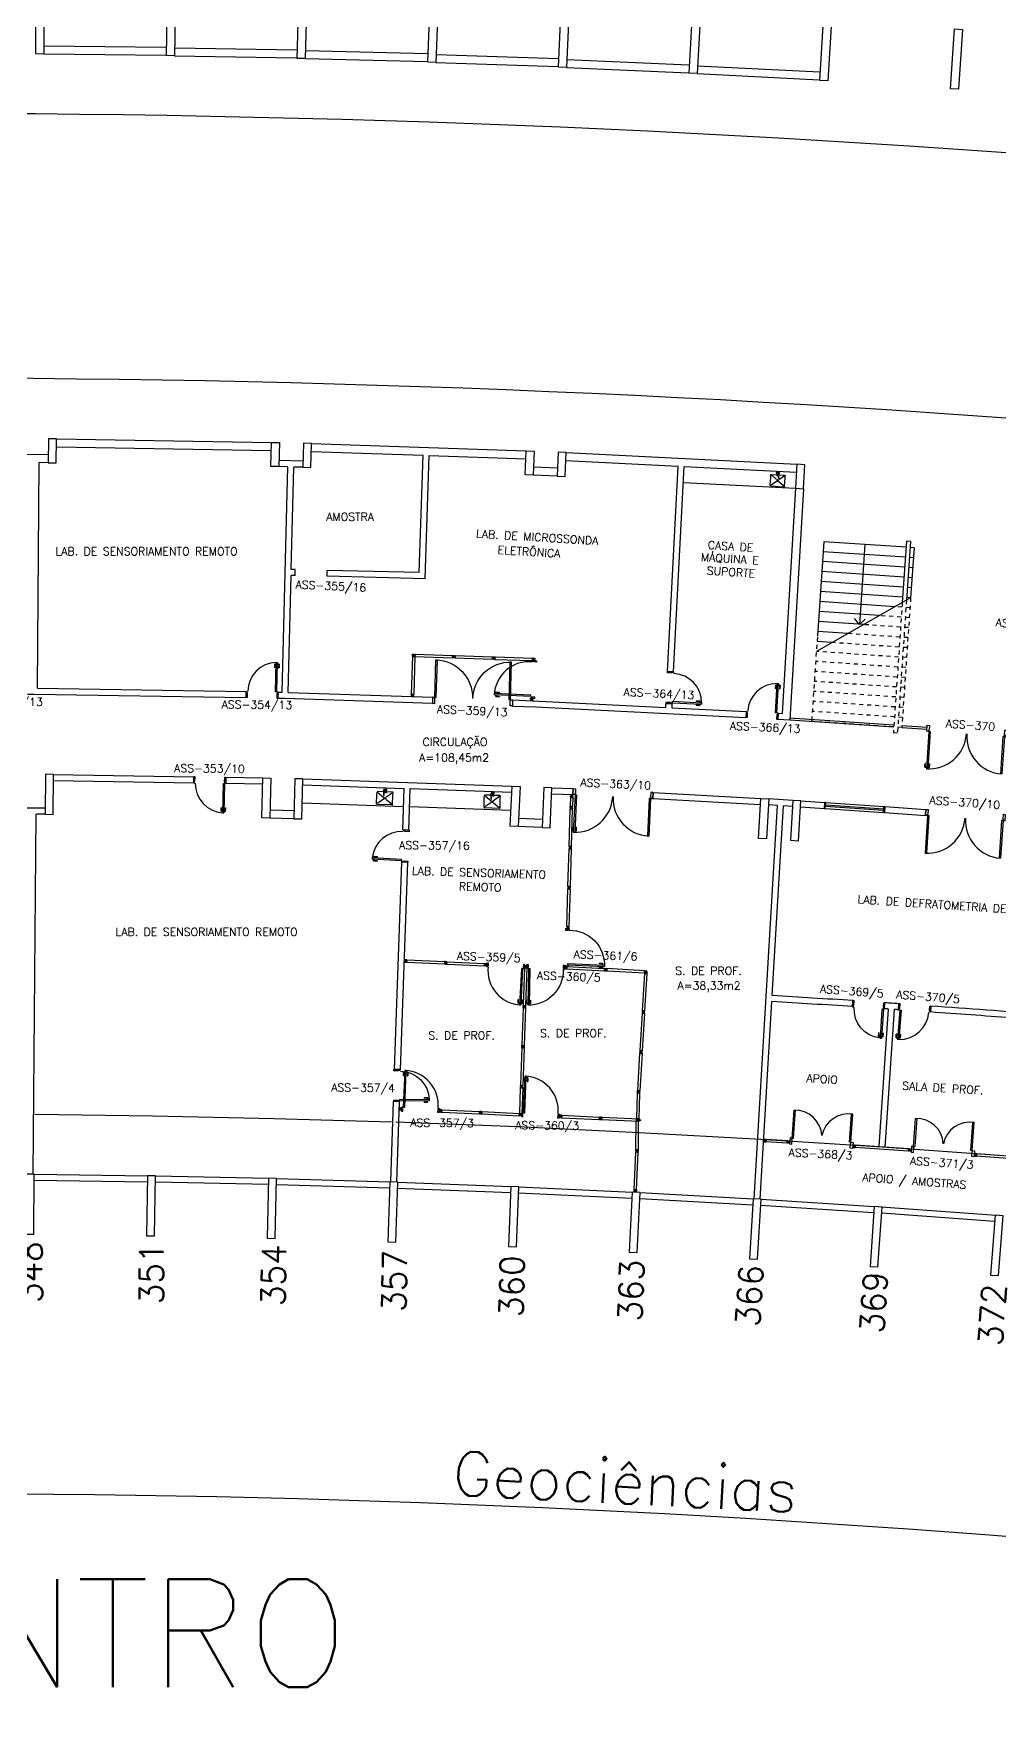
# Model space of a CAD drawing. Extents: x -152 to 150, y 325 to 437.
# Drawn here: x 3.58 to 27.71, y 342.75 to 384.86 of the extents above; entities that cross this region are included whole.
import ezdxf
from ezdxf.enums import TextEntityAlignment as Align

# ---------------------------------------------------------------- set-up
doc = ezdxf.new("R2010")
doc.units = 0
doc.header["$LTSCALE"] = 0.01
doc.header["$MEASUREMENT"] = 0
doc.header["$PDMODE"] = 98
doc.linetypes.add('HIDDEN2', pattern=[0.1875, 0.125, -0.0625])
doc.layers.get('0').update_dxf_attribs({"linetype": 'CONTINUOUS'})
doc.layers.get('DEFPOINTS').update_dxf_attribs({"linetype": 'CONTINUOUS'})
for name, color, linetype in [('ALV', 2, 'CONTINUOUS'), ('AREA', 2, 'CONTINUOUS'), ('BANC', 2, 'CONTINUOUS'), ('CARIMBO', 7, 'CONTINUOUS'), ('DIV', 2, 'CONTINUOUS'), ('ESC', 1, 'CONTINUOUS'), ('ESQ', 1, 'CONTINUOUS'), ('ESTR', 3, 'CONTINUOUS'), ('JANELA', 1, 'CONTINUOUS'), ('LEGENDA', 2, 'CONTINUOUS'), ('NOPILAR1', 2, 'CONTINUOUS'), ('PEÇAS', 1, 'CONTINUOUS'), ('PISO', 1, 'CONTINUOUS'), ('TEXTO', 2, 'CONTINUOUS'), ('TEXTO-CENTRO-CUSTO', 2, 'CONTINUOUS'), ('TEXTO-ENDEREÇO', 2, 'CONTINUOUS')]:
    doc.layers.add(name, color=color, linetype=linetype)
doc.styles.add('1', font='romans.shx')
doc.styles.add('LEGENDA', font='romans.shx', dxfattribs={"height": 0.2})
doc.styles.add('NOPILAR', font='simplex.shx', dxfattribs={"height": 0.6})
doc.styles.add('UNB-100', font='simplex.shx', dxfattribs={"height": 3})
doc.styles.add('UNB-100-1', font='simplex.shx', dxfattribs={"height": 0.2})
doc.dimstyles.new('1-600', dxfattribs={"dimtxt": 1.1, "dimasz": 2.5, "dimexe": 2, "dimexo": 4, "dimgap": 0.2, "dimtad": 1, "dimdec": 0, "dimzin": 4, "dimdsep": 46, "dimlunit": 6, "dimtxsty": '1', "dimblk1": 'NONE', "dimblk2": 'NONE', "dimsah": 1, "dimcen": 0, "dimclrd": 2, "dimclre": 2, "dimclrt": 2, "dimadec": 0, "dimazin": 0, "dimtfac": 1, "dimtdec": 0, "dimtmove": 2, "dimatfit": 3, "dimldrblk": 'NONE', "dimfxl": 1, "dimtolj": 1, "dimtzin": 0, "dimarcsym": 0})

# ---------------------------------------------------------------- blocks, each defined once
blk = doc.blocks.new('PILAR-SSC')
for points in [[(0.203, -42.962), (0.203, -44.462), (0.003, -44.462), (0.003, -42.962)], [(0.003, -72.467), (0.003, -73.967), (0.203, -73.967), (0.203, -72.467)]]:
    blk.add_lwpolyline(points, close=True)
blk = doc.blocks.new('A$C2F81776B')
at = {"layer": 'ESQ'}
for p, q in [((0.25, 0.007), (0.1, 0.007)), ((0.1, 0.007), (0.1, -0.053)), ((0.25, -0.043), (0.25, 0.007)), ((0.1, -0.053), (0.215, -0.053)), ((0.215, -0.053), (0.215, -0.043)), ((0.215, -0.043), (0.25, -0.043)), ((0.25, -0.048), (0.952, -0.045)), ((0.25, -0.048), (0.251, -0.083)), ((0.251, -0.083), (0.952, -0.08)), ((0.952, -0.045), (0.952, -0.08)), ((0.107, -1.513), (0.222, -1.513)), ((0.107, -1.573), (0.107, -1.513)), ((0.257, -1.573), (0.107, -1.573)), ((0.222, -1.513), (0.222, -1.523)), ((0.222, -1.523), (0.257, -1.523)), ((0.257, -1.483), (0.958, -1.48)), ((0.257, -1.518), (0.257, -1.483)), ((0.257, -1.518), (0.958, -1.515)), ((0.257, -1.523), (0.257, -1.573)), ((0.958, -1.515), (0.958, -1.48))]:
    blk.add_line(p, q, dxfattribs=at)
for centre, radius, start, end in [((0.282, -0.115), 0.673, 277.4142, 5.9906), ((0.284, -1.455), 0.677, 354.8664, 82.8071)]:
    blk.add_arc(centre, radius, start, end, dxfattribs=at)
blk = doc.blocks.new('PD80-SSC')
at = {"color": 2}
for p, q in [((-0.777, 0.01), (-0.777, -0.03)), ((-0.777, 0.01), (-0.687, 0.01)), ((-0.687, 0), (-0.687, 0.01)), ((-0.075, 0), (0.075, 0)), ((-0.075, 0), (-0.075, -0.02)), ((0.075, -0.03), (0.075, 0)), ((-0.817, -0.065), (-0.817, -0.03)), ((-0.085, -0.03), (-0.817, -0.03)), ((-0.085, -0.065), (-0.817, -0.065)), ((-0.777, -0.105), (-0.777, -0.065)), ((-0.777, -0.105), (-0.687, -0.105)), ((-0.767, 0), (-0.767, -0.03)), ((-0.767, 0), (-0.687, 0)), ((-0.767, -0.095), (-0.767, -0.065)), ((-0.767, -0.095), (-0.687, -0.095)), ((-0.687, -0.095), (-0.687, -0.105)), ((-0.085, -0.03), (-0.085, -0.065)), ((-0.075, -0.02), (-0.04, -0.02)), ((-0.04, -0.03), (-0.04, -0.02)), ((-0.04, -0.03), (0.075, -0.03)), ((-0.075, -0.781), (-0.04, -0.781)), ((-0.075, -0.801), (-0.075, -0.781)), ((-0.075, -0.801), (0.075, -0.801)), ((-0.075, -0.802), (0.075, -0.802)), ((-0.04, -0.771), (0.075, -0.771)), ((-0.04, -0.771), (-0.04, -0.781)), ((0.075, -0.771), (0.075, -0.801))]:
    blk.add_line(p, q, dxfattribs=at)
at = {"color": 1}
blk.add_arc((-0.085, -0.03), 0.731, 182.6571, 270, dxfattribs=at)
blk = doc.blocks.new('PE80-SSC')
at = {"color": 2}
for p, q in [((0.075, 0), (-0.075, 0)), ((-0.075, -0.03), (-0.075, 0)), ((0.075, 0), (0.075, -0.02)), ((0.777, 0.01), (0.687, 0.01)), ((0.687, 0), (0.687, 0.01)), ((0.777, 0.01), (0.777, -0.03)), ((0.04, -0.03), (-0.075, -0.03)), ((0.075, -0.02), (0.04, -0.02)), ((0.04, -0.03), (0.04, -0.02)), ((0.085, -0.03), (0.817, -0.03)), ((0.085, -0.03), (0.085, -0.065)), ((0.085, -0.065), (0.817, -0.065)), ((0.767, 0), (0.687, 0)), ((0.767, -0.095), (0.687, -0.095)), ((0.687, -0.095), (0.687, -0.105)), ((0.777, -0.105), (0.687, -0.105)), ((0.767, 0), (0.767, -0.03)), ((0.767, -0.095), (0.767, -0.065)), ((0.777, -0.105), (0.777, -0.065)), ((0.817, -0.065), (0.817, -0.03)), ((0.04, -0.771), (-0.075, -0.771)), ((-0.075, -0.771), (-0.075, -0.801)), ((0.075, -0.801), (-0.075, -0.801)), ((0.075, -0.802), (-0.075, -0.802)), ((0.04, -0.771), (0.04, -0.781)), ((0.075, -0.781), (0.04, -0.781)), ((0.075, -0.801), (0.075, -0.781))]:
    blk.add_line(p, q, dxfattribs=at)
at = {"color": 1}
blk.add_arc((0.085, -0.03), 0.731, 270, 357.3429, dxfattribs=at)
blk = doc.blocks.new('DIVMT-SSC')
for p, q in [((0, 0.005), (0, -0.005)), ((0, -0.005), (0, 0.005)), ((-0.03, -0.03), (-0.03, -0.97)), ((0.006, -0.03), (-0.006, -0.03)), ((-0.005, 0), (0.005, 0)), ((0.005, 0), (-0.005, 0)), ((0.006, -0.02), (0.006, -0.03)), ((0.03, -0.03), (0.03, -0.97)), ((0.03, -0.97), (-0.03, -0.97)), ((-0.006, -0.98), (-0.006, -0.97)), ((-0.006, -0.98), (0.006, -0.98)), ((0.006, -1.001), (-0.006, -1.001)), ((0.005, -0.97), (-0.005, -0.97)), ((0, -0.994), (0, -1.007)), ((0, -1.02), (0, -1.021)), ((0.006, -0.98), (0.006, -0.97))]:
    blk.add_line(p, q)
blk.add_lwpolyline([(0.006, -0.02), (-0.006, -0.02), (0.006, -0.02), (0.006, -0.03), (0.03, -0.03), (0.03, -0.008), (0.02, -0.008), (0.02, 0.008), (0.03, 0.008), (0.03, 0.03), (0.006, 0.03), (0.006, 0.02), (-0.006, 0.02), (-0.006, 0.03), (-0.03, 0.03), (-0.03, 0.008), (-0.02, 0.008), (-0.02, -0.008), (-0.03, -0.008), (-0.03, -0.03), (-0.006, -0.03), (-0.006, -0.02), (-0.006, -0.03)])
blk = doc.blocks.new('MTT-SSC')
for p, q in [((-0.006, 0.03), (-0.03, 0.03)), ((-0.03, 0.008), (-0.03, 0.03)), ((-0.03, 0.008), (-0.02, 0.008)), ((-0.02, -0.008), (-0.02, 0.008)), ((-0.006, 0.0205), (-0.006, 0.03)), ((0.006, 0.0205), (-0.006, 0.0205)), ((0.0051, 0), (-0.0051, 0)), ((-0.0051, 0), (0.0051, 0)), ((0, -0.0051), (0, 0.0051)), ((0, 0.0051), (0, -0.0051)), ((0.006, 0.0205), (0.006, 0.03)), ((0.006, 0.03), (0.03, 0.03)), ((0.02, -0.008), (0.02, 0.008)), ((0.03, 0.008), (0.02, 0.008)), ((0.03, 0.008), (0.03, 0.03)), ((-0.03, -0.008), (-0.02, -0.008)), ((-0.03, -0.008), (-0.03, -0.03)), ((-0.03, -0.03), (-0.006, -0.03)), ((-0.03, -0.03), (-0.009, -0.03)), ((-0.009, -0.03), (-0.027, -0.03)), ((-0.006, -0.0205), (-0.006, -0.03)), ((-0.006, -0.0205), (-0.006, -0.03)), ((0.006, -0.0205), (-0.006, -0.0205)), ((-0.006, -0.0205), (0.006, -0.0205)), ((0.006, -0.0205), (0.006, -0.03)), ((0.006, -0.0205), (0.006, -0.03)), ((0.03, -0.03), (0.006, -0.03)), ((0.03, -0.008), (0.02, -0.008)), ((0.03, -0.008), (0.03, -0.03))]:
    blk.add_line(p, q)
blk = doc.blocks.new('PDV2E-SSC')
at = {"layer": 'DIV'}
for p, q in [((0.034, 0.925), (0.034, 0.835)), ((0.034, 0.925), (0.074, 0.925)), ((0.044, 0.915), (0.044, 0.835)), ((0.044, 0.915), (0.074, 0.915)), ((0.076, 0.05), (0.076, 0.965)), ((0.106, 0.965), (0.076, 0.965)), ((0.106, 0.05), (0.106, 0.965)), ((0.148, 0.925), (0.108, 0.925)), ((0.138, 0.915), (0.108, 0.915)), ((0.138, 0.915), (0.138, 0.835)), ((0.148, 0.925), (0.148, 0.835)), ((0.044, 0.835), (0.034, 0.835)), ((0.138, 0.835), (0.148, 0.835)), ((0.031, 0.05), (0.031, -0.05)), ((0.051, 0.05), (0.031, 0.05)), ((0.051, 0.02), (0.051, 0.05)), ((0.051, 0.02), (0.061, 0.02)), ((0.061, -0.05), (0.061, 0.02)), ((0.076, 0.05), (0.106, 0.05)), ((0.95, 0.02), (0.94, 0.02)), ((0.94, -0.05), (0.94, 0.02)), ((0.95, 0.02), (0.95, 0.05)), ((0.95, 0.05), (0.97, 0.05)), ((0.97, 0.05), (0.97, 0.035)), ((0.97, 0.035), (0.97, -0.035)), ((0.031, -0.05), (0.061, -0.05)), ((0.97, -0.05), (0.94, -0.05)), ((0.97, -0.035), (0.97, -0.05))]:
    blk.add_line(p, q, dxfattribs=at)
at = {"layer": 'DIV', "color": 1}
blk.add_arc((0.076, 0.1), 0.865, 356.6786, 90, dxfattribs=at)
blk = doc.blocks.new('A$C73356FFD')
at = {"layer": 'DIV'}
for p, q in [((0.025, 0.03), (0.035, 0.03)), ((0.035, 0.03), (0.025, 0.03)), ((0.03, 0.025), (0.03, 0.035)), ((0.03, 0.035), (0.03, 0.025))]:
    blk.add_line(p, q, dxfattribs=at)
blk.add_lwpolyline([(0.009, 0.036), (0, 0.036), (0, 0.06), (0.022, 0.06), (0.022, 0.05), (0.038, 0.05), (0.038, 0.06), (0.06, 0.06), (0.06, 0.036), (0.05, 0.036), (0.05, 0.024), (0.06, 0.024), (0.06, 0), (0.038, 0), (0.038, 0.01), (0.022, 0.01), (0.022, 0), (0, 0), (0, 0.024), (0.009, 0.024)], close=True, dxfattribs=at)
blk = doc.blocks.new('A$C2A1C1759')
at = {"linetype": 'Continuous'}
blk.add_blockref('A$C73356FFD', (0, 0), dxfattribs=at)
blk = doc.blocks.new('A$C282A6B1B')
at = {"linetype": 'Continuous'}
blk.add_blockref('A$C73356FFD', (0, 0), dxfattribs=at)
blk = doc.blocks.new('PTDP-SSC')
at = {"color": 2}
for p, q in [((0.055, 1.015), (0.09, 1.015)), ((0.055, 0.075), (0.055, 1.015)), ((0.09, 0.075), (0.09, 1.015)), ((1.91, 0.075), (1.91, 1.015)), ((1.945, 1.015), (1.91, 1.015)), ((1.945, 0.075), (1.945, 1.015)), ((0.05, 0.075), (0, 0.075)), ((0, 0.075), (0, -0.075)), ((0.05, 0.04), (0.05, 0.075)), ((0.06, 0.04), (0.05, 0.04)), ((0.055, 0.075), (0.09, 0.075)), ((0.06, -0.075), (0.06, 0.04)), ((1.945, 0.075), (1.91, 0.075)), ((1.94, -0.075), (1.94, 0.04)), ((1.94, 0.04), (1.95, 0.04)), ((1.95, 0.04), (1.95, 0.075)), ((1.95, 0.075), (2, 0.075)), ((2, 0.075), (2, -0.075)), ((0, -0.075), (0.06, -0.075)), ((2, -0.075), (1.94, -0.075))]:
    blk.add_line(p, q, dxfattribs=at)
at = {"color": 1}
for centre, start, end in [((0.055, 0.075), 0, 90), ((1.945, 0.075), 90, 180)]:
    blk.add_arc(centre, 0.94, start, end, dxfattribs=at)
blk = doc.blocks.new('INOXA1-P')
for p, q in [((0.043, 0.008), (0.043, -0.022)), ((0.062, 0.04), (0.071, 0.04)), ((0.131, 0.048), (0.076, 0.043)), ((0.131, -0.002), (0.076, 0.003)), ((0.12, 0.23), (0.12, 0.047)), ((0.22, 0.25), (0.14, 0.25)), ((0.15, 0.22), (0.287, 0.043)), ((0.5, 0.25), (0.22, 0.25)), ((0.353, 0.043), (0.49, 0.22)), ((0.52, 0.23), (0.52, -0.23)), ((0.22, -0.027), (0.054, -0.027)), ((0.22, -0.037), (0.054, -0.037)), ((0.063, -0.003), (0.063, -0.021)), ((0.12, -0.001), (0.12, -0.027)), ((0.12, -0.037), (0.12, -0.23)), ((0.22, -0.25), (0.14, -0.25)), ((0.15, -0.22), (0.287, -0.043)), ((0.231, -0.027), (0.22, -0.027)), ((0.231, -0.037), (0.22, -0.037)), ((0.5, -0.25), (0.22, -0.25)), ((0.353, -0.043), (0.49, -0.22))]:
    blk.add_line(p, q)
blk.add_lwpolyline([(0.076, 0.003), (0.072, 0.004), (0.069, 0.009), (0.067, 0.015), (0.066, 0.023), (0.067, 0.031), (0.069, 0.037), (0.072, 0.042), (0.076, 0.043)])
blk.add_lwpolyline([(0.131, 0.048), (0.137, 0.046), (0.143, 0.041), (0.147, 0.033), (0.148, 0.023), (0.147, 0.013), (0.143, 0.006), (0.137, 0), (0.131, -0.002), (0.125, 0), (0.119, 0.006), (0.115, 0.013), (0.114, 0.023), (0.115, 0.033), (0.119, 0.041), (0.125, 0.046)], close=True)
for radius in [0.0266, 0.0163]:
    blk.add_circle((0.32, 0), radius)
for centre, radius, start, end in [((0.054, 0.023), 0.0349, 36.1705, 252.2568), ((0.054, 0.023), 0.0189, 62.7367, 235.7375), ((0.073, -0.003), 0.01, 102.8285, 180), ((0.054, 0.023), 0.0349, 285.5373, 323.9987), ((0.14, 0.23), 0.02, 90, 180), ((0.5, 0.23), 0.02, 360, 90), ((0.054, -0.032), 0.0145, 20.161, 339.839), ((0.054, -0.032), 0.005, 90.0037, 269.9963), ((0.14, -0.23), 0.02, 180, 270), ((0.231, -0.032), 0.00738, 222.6559, 137.3441), ((0.231, -0.032), 0.005, 269.9935, 90.0065), ((0.5, -0.23), 0.02, 270, 360)]:
    blk.add_arc(centre, radius, start, end)
blk = doc.blocks.new('A$C265F004B')
at = {"linetype": 'Continuous'}
blk.add_blockref('A$C73356FFD', (0, 0), dxfattribs=at)
blk = doc.blocks.new('ESCASS-SSC')
at = {"layer": 'ESC'}
for p, q in [((-2.66, -1.888), (-2.66, -4.249)), ((-0.6, -1.888), (-2.66, -1.888)), ((-0.6, -1.738), (-0.6, -3.271)), ((-0.5, -1.738), (-0.6, -1.738)), ((-0.5, -1.738), (-0.5, -3.204)), ((-0.4, -1.888), (-0.5, -1.888)), ((-0.4, -1.888), (-0.4, -3.138)), ((-0.6, -2.138), (-2.66, -2.138)), ((-0.6, -2.388), (-2.66, -2.388)), ((-0.4, -2.138), (-0.5, -2.138)), ((-0.4, -2.388), (-0.5, -2.388)), ((-0.6, -2.638), (-2.66, -2.638)), ((-0.6, -2.888), (-2.66, -2.888)), ((-0.4, -2.638), (-0.5, -2.638)), ((-0.4, -2.888), (-0.5, -2.888)), ((-0.4, -3.138), (-2.66, -4.638)), ((-0.6, -3.138), (-2.66, -3.138)), ((-0.4, -3.138), (-0.5, -3.138)), ((-0.777, -3.388), (-2.66, -3.388)), ((-1.153, -3.638), (-2.66, -3.638)), ((-1.53, -3.888), (-2.66, -3.888)), ((-1.907, -4.138), (-2.66, -4.138)), ((-2.283, -4.388), (-2.66, -4.388))]:
    blk.add_line(p, q, dxfattribs=at)
at = {"layer": 'ESC', "linetype": 'HIDDEN2'}
for p, q in [((-0.6, -3.271), (-0.6, -6.538)), ((-0.5, -3.204), (-0.5, -6.538)), ((-0.4, -3.138), (-0.4, -6.388)), ((-0.6, -3.638), (-1.153, -3.638)), ((-0.6, -3.388), (-0.777, -3.388)), ((-0.4, -3.388), (-0.5, -3.388)), ((-0.4, -3.638), (-0.5, -3.638)), ((-0.6, -4.138), (-1.907, -4.138)), ((-0.6, -3.888), (-1.53, -3.888)), ((-0.4, -3.888), (-0.5, -3.888)), ((-0.4, -4.138), (-0.5, -4.138)), ((-2.66, -4.268), (-2.66, -6.388)), ((-0.6, -4.388), (-2.283, -4.388)), ((-0.4, -4.388), (-0.5, -4.388)), ((-0.6, -4.638), (-2.66, -4.638)), ((-0.6, -4.888), (-2.66, -4.888)), ((-0.4, -4.638), (-0.5, -4.638)), ((-0.4, -4.888), (-0.5, -4.888)), ((-0.6, -5.138), (-2.66, -5.138)), ((-0.6, -5.388), (-2.66, -5.388)), ((-0.4, -5.138), (-0.5, -5.138)), ((-0.4, -5.388), (-0.5, -5.388)), ((-0.6, -5.638), (-2.66, -5.638)), ((-0.6, -5.888), (-2.66, -5.888)), ((-0.4, -5.638), (-0.5, -5.638)), ((-0.4, -5.888), (-0.5, -5.888)), ((-0.6, -6.138), (-2.66, -6.138)), ((-0.4, -6.138), (-0.5, -6.138)), ((-0.6, -6.388), (-2.66, -6.388)), ((-0.5, -6.538), (-0.6, -6.538)), ((-0.4, -6.388), (-0.5, -6.388))]:
    blk.add_line(p, q, dxfattribs=at)
blk = doc.blocks.new('ESCASSS-SSC')
at = {"layer": 'ALV', "xscale": -1}
blk.add_blockref('ESCASS-SSC', (0, 0), dxfattribs=at)
blk = doc.blocks.new('*D78')
at = {"layer": 'DEFPOINTS', "color": 0, "transparency": 16777216}
for p in [(-14.581, 356.043), (-14.517, 354.544), (51.887, 352.626), (51.671, 351.142), (29.16, 347.187)]:
    blk.add_point(p, dxfattribs=at)
at = {"layer": 'TEXTO-CENTRO-CUSTO', "color": 2, "lineweight": -2, "transparency": 16777216}
for p, q in [((-14.346, 350.548), (-14.155, 346.051)), ((51.094, 347.183), (50.447, 342.748))]:
    blk.add_line(p, q, dxfattribs=at)
blk.add_arc((0.564, 0.501), 347.863, 81.70732, 92.43902, dxfattribs=at)
at = {"layer": 'TEXTO-CENTRO-CUSTO', "color": 2, "transparency": 16777216, "insert": (18.364, 348.66), "char_height": 1.1, "attachment_point": 5, "rotation": 357.0732, "style": '1'}
blk.add_mtext('\\A1;Geociências', dxfattribs=at)
blk = doc.blocks.new('_NONE')
at = {"color": 0, "linetype": 'ByBlock'}
blk.add_circle((0, 0), 0.25, dxfattribs=at)
blk = doc.blocks.new('DIV35')
for p, q in [((-0.008, 0.32), (-0.03, 0.32)), ((-0.03, 0.32), (-0.03, 0.296)), ((-0.0185, 0.296), (-0.03, 0.296)), ((-0.03, 0.26), (-0.03, 0.284)), ((-0.0185, 0.284), (-0.03, 0.284)), ((-0.03, 0.26), (-0.03, 0.03)), ((0.03, 0.26), (-0.03, 0.26)), ((-0.03, 0.26), (-0.009, 0.26)), ((-0.008, 0.26), (-0.03, 0.26)), ((-0.006, 0.03), (-0.03, 0.03)), ((-0.03, 0.008), (-0.03, 0.03)), ((0.03, 0.03), (-0.03, 0.03)), ((-0.03, 0.008), (-0.02, 0.008)), ((-0.009, 0.26), (-0.027, 0.26)), ((-0.02, -0.008), (-0.02, 0.008)), ((-0.0185, 0.284), (-0.0185, 0.296)), ((-0.008, 0.32), (-0.008, 0.31)), ((-0.008, 0.31), (0.008, 0.31)), ((-0.008, 0.27), (0.008, 0.27)), ((-0.008, 0.26), (-0.008, 0.27)), ((-0.006, 0.2695), (0.006, 0.2695)), ((-0.006, 0.2695), (-0.006, 0.26)), ((-0.006, 0.0205), (-0.006, 0.03)), ((-0.006, 0.0205), (-0.006, 0.03)), ((0.006, 0.0205), (-0.006, 0.0205)), ((-0.006, 0.0205), (0.006, 0.0205)), ((-0.0051, 0.29), (0.0051, 0.29)), ((-0.0051, 0.29), (0.0051, 0.29)), ((0.0051, 0), (-0.0051, 0)), ((-0.0051, 0), (0.0051, 0)), ((0.005, 0.26), (-0.005, 0.26)), ((0.005, 0.03), (-0.005, 0.03)), ((0, 0.2951), (0, 0.2849)), ((0, 0.2849), (0, 0.2951)), ((0, -0.0051), (0, 0.0051)), ((0, 0.0051), (0, -0.0051)), ((0, -0.0051), (0, 0.0051)), ((0.006, 0.2695), (0.006, 0.26)), ((0.006, 0.03), (0.03, 0.03)), ((0.006, 0.0205), (0.006, 0.03)), ((0.006, 0.0205), (0.006, 0.03)), ((0.008, 0.32), (0.03, 0.32)), ((0.008, 0.32), (0.008, 0.31)), ((0.008, 0.26), (0.008, 0.27)), ((0.008, 0.26), (0.03, 0.26)), ((0.009, 0.26), (0.027, 0.26)), ((0.03, 0.008), (0.02, 0.008)), ((0.02, -0.008), (0.02, 0.008)), ((0.0205, 0.284), (0.0205, 0.296)), ((0.0205, 0.296), (0.03, 0.296)), ((0.0205, 0.284), (0.03, 0.284)), ((0.03, 0.296), (0.03, 0.32)), ((0.03, 0.284), (0.03, 0.26)), ((0.03, 0.26), (0.03, 0.03)), ((0.03, 0.008), (0.03, 0.03)), ((-0.03, -0.008), (-0.02, -0.008)), ((-0.03, -0.008), (-0.03, -0.03)), ((-0.03, -0.03), (-0.006, -0.03)), ((-0.006, -0.0185), (-0.006, -0.03)), ((0.006, -0.0185), (-0.006, -0.0185)), ((0.006, -0.0185), (0.006, -0.03)), ((0.03, -0.03), (0.006, -0.03)), ((0.03, -0.008), (0.02, -0.008)), ((0.03, -0.008), (0.03, -0.03))]:
    blk.add_line(p, q)

msp = doc.modelspace()

# ---------------------------------------------------------------- linework, layer by layer
at = {"layer": 'ALV'}
for p, q in [((3.833, 384.551), (6.883, 384.525)), ((7.103, 384.508), (10.152, 384.456)), ((3.831, 384.351), (6.881, 384.325)), ((7.099, 384.308), (10.149, 384.256)), ((10.367, 384.238), (13.416, 384.16)), ((10.372, 384.438), (13.421, 384.36)), ((13.633, 384.139), (16.681, 384.036)), ((13.64, 384.339), (16.688, 384.236)), ((16.907, 384.213), (19.955, 384.083)), ((20.173, 384.059), (23.22, 383.904)), ((16.899, 384.013), (19.946, 383.884)), ((20.163, 383.86), (23.209, 383.704)), ((4.146, 374.533), (9.518, 374.442)), ((4.15, 374.733), (9.521, 374.642)), ((10.514, 374.416), (13.314, 374.321)), ((10.521, 374.616), (15.89, 374.433)), ((16.889, 374.391), (22.654, 374.096)), ((3.946, 374.335), (3.346, 374.34)), ((3.672, 368.501), (3.719, 374.137)), ((3.944, 374.135), (3.719, 374.137)), ((9.931, 374.031), (9.706, 374.037)), ((10.309, 374.171), (9.71, 374.187)), ((9.787, 368.397), (9.931, 374.031)), ((10.015, 371.467), (10.081, 374.027)), ((10.306, 374.022), (10.081, 374.027)), ((13.214, 371.386), (13.314, 374.321)), ((13.359, 371.232), (13.464, 374.316)), ((13.464, 374.316), (15.883, 374.233)), ((16.672, 374), (16.073, 374.025)), ((16.879, 374.191), (19.686, 374.047)), ((19.42, 368.912), (19.686, 374.047)), ((19.571, 368.909), (19.836, 374.04)), ((19.836, 374.04), (22.642, 373.896)), ((16.664, 373.8), (16.064, 373.825)), ((22.618, 373.497), (22.283, 367.867)), ((22.818, 373.482), (22.473, 367.707)), ((10.115, 371.465), (10.015, 371.467)), ((10.111, 371.315), (10.115, 371.465)), ((10.912, 371.295), (10.917, 371.444)), ((13.214, 371.386), (10.917, 371.444)), ((9.937, 368.393), (10.011, 371.318)), ((10.111, 371.315), (10.011, 371.318)), ((13.359, 371.232), (10.912, 371.295)), ((19.57, 368.909), (19.42, 368.912)), ((3.672, 368.501), (8.885, 368.412)), ((3.425, 368.352), (3.595, 368.352)), ((3.595, 368.352), (8.884, 368.262)), ((8.885, 368.412), (8.884, 368.262)), ((9.687, 368.398), (9.685, 368.248)), ((9.685, 368.248), (9.858, 368.245)), ((9.687, 368.398), (9.787, 368.397)), ((9.858, 368.245), (13.544, 368.12)), ((9.937, 368.393), (13.549, 368.27)), ((13.549, 368.27), (13.544, 368.12)), ((15.549, 368.211), (15.543, 368.052)), ((15.543, 368.052), (16.118, 368.032)), ((15.549, 368.211), (19.374, 368.016)), ((19.374, 368.016), (19.379, 368.111)), ((19.529, 368.108), (19.379, 368.111)), ((19.529, 368.108), (19.524, 368.008)), ((16.118, 368.032), (21.378, 367.763)), ((19.524, 368.008), (21.382, 367.913)), ((21.382, 367.913), (21.378, 367.763)), ((22.183, 367.872), (22.18, 367.722)), ((22.18, 367.722), (22.473, 367.707)), ((22.183, 367.872), (22.283, 367.867)), ((4.075, 366.194), (7.579, 366.134)), ((4.078, 366.344), (7.58, 366.284)), ((7.58, 366.284), (7.579, 366.134)), ((8.382, 366.27), (8.381, 366.12)), ((8.381, 366.12), (9.304, 366.104)), ((8.382, 366.27), (9.307, 366.254)), ((10.301, 366.079), (12.84, 365.993)), ((10.307, 366.229), (15.533, 366.051)), ((12.804, 364.954), (12.84, 365.993)), ((12.954, 364.948), (12.99, 365.987)), ((12.99, 365.987), (15.528, 365.901)), ((16.532, 366.008), (17.063, 365.99)), ((17.063, 365.99), (17.056, 365.841)), ((16.524, 365.859), (17.056, 365.841)), ((19.061, 365.888), (19.053, 365.738)), ((19.053, 365.738), (21.747, 365.591)), ((19.061, 365.888), (21.755, 365.741)), ((21.583, 355.734), (22.17, 365.566)), ((22.17, 365.566), (21.946, 365.58)), ((22.554, 365.694), (21.955, 365.729)), ((22.037, 360.816), (22.32, 365.557)), ((22.545, 365.544), (22.32, 365.557)), ((22.744, 365.532), (23.343, 365.491)), ((22.753, 365.682), (23.353, 365.641)), ((23.343, 365.491), (23.353, 365.641)), ((24.849, 365.539), (24.839, 365.389)), ((24.849, 365.539), (25.874, 365.469)), ((3.871, 365.495), (3.271, 365.5)), ((3.568, 356.347), (3.645, 365.347)), ((3.87, 365.345), (3.645, 365.347)), ((10.081, 365.234), (9.481, 365.25)), ((10.086, 365.434), (9.486, 365.45)), ((16.298, 365.218), (15.699, 365.243)), ((24.839, 365.389), (25.864, 365.319)), ((25.874, 365.469), (25.864, 365.319)), ((12.969, 364.947), (12.804, 364.954)), ((16.29, 365.018), (15.69, 365.043)), ((12.6, 358.969), (12.777, 364.153)), ((12.75, 358.962), (12.927, 364.146)), ((12.927, 364.146), (12.777, 364.153)), ((21.733, 355.725), (22.028, 360.666)), ((24.054, 360.685), (24.044, 360.535)), ((24.709, 357.038), (24.944, 360.477)), ((24.844, 360.484), (24.854, 360.634)), ((24.859, 357.027), (25.093, 360.467)), ((25.193, 360.46), (25.203, 360.61)), ((26.003, 360.551), (25.992, 360.402)), ((12.75, 358.962), (12.6, 358.969)), ((12.505, 356.157), (12.573, 358.167)), ((12.723, 358.161), (12.573, 358.167)), ((12.655, 356.152), (12.723, 358.161)), ((3.592, 356.347), (6.421, 356.311)), ((6.621, 356.308), (9.45, 356.248)), ((3.59, 356.197), (6.419, 356.161)), ((6.618, 356.158), (9.447, 356.098)), ((9.646, 356.093), (12.474, 356.008)), ((9.65, 356.242), (12.478, 356.158)), ((12.673, 356.001), (15.5, 355.893)), ((12.678, 356.151), (15.506, 356.043)), ((15.699, 355.885), (18.525, 355.752)), ((15.706, 356.034), (18.532, 355.902)), ((18.732, 355.892), (21.557, 355.735)), ((18.724, 355.742), (21.549, 355.586)), ((21.747, 355.574), (24.571, 355.393)), ((21.757, 355.723), (24.581, 355.543)), ((24.757, 355.531), (27.629, 355.323)), ((24.769, 355.38), (27.592, 355.175))]:
    msp.add_line(p, q, dxfattribs=at)
for centre, radius, start, end in [((-2.483, -40.089), 401.504, 86.21169, 86.5), ((-2.483, -40.089), 401.654, 86.21173, 86.50003), ((-2.483, -40.089), 401.504, 86.08305, 86.09733), ((-2.483, -40.089), 401.654, 86.04738, 86.09733), ((-2.483, -40.089), 401.504, 86.04738, 86.06165), ((-18.932, -257.349), 619.534, 85.582449, 85.840649), ((-2.483, -40.089), 401.504, 85.6447, 85.93301)]:
    msp.add_arc(centre, radius, start, end, dxfattribs=at)
at = {"layer": 'BANC'}
for p, q in [((19.815, 373.64), (22.618, 373.497)), ((10.291, 365.629), (12.824, 365.543)), ((12.974, 365.538), (15.507, 365.451))]:
    msp.add_line(p, q, dxfattribs=at)
at = {"layer": 'DIV'}
for p, q in [((22.473, 367.707), (25.075, 367.53)), ((22.477, 367.757), (25.078, 367.58)), ((25.274, 367.516), (25.901, 367.474)), ((25.278, 367.566), (25.905, 367.523)), ((25.901, 367.474), (25.905, 367.523)), ((25.852, 366.526), (25.859, 366.616)), ((25.852, 366.526), (25.892, 366.522)), ((25.869, 366.615), (25.86, 366.616)), ((25.863, 366.535), (25.869, 366.615)), ((25.863, 366.535), (25.892, 366.532)), ((25.957, 366.527), (25.927, 366.529)), ((25.966, 366.516), (25.927, 366.519)), ((25.957, 366.527), (25.964, 366.607)), ((25.964, 366.607), (25.973, 366.606)), ((25.966, 366.516), (25.974, 366.606)), ((15.741, 358.51), (15.719, 357.87)), ((15.742, 358.532), (15.741, 358.51)), ((15.741, 358.51), (15.765, 358.509)), ((15.741, 358.51), (15.801, 358.508)), ((15.742, 358.548), (15.743, 358.57)), ((15.742, 358.548), (15.752, 358.548)), ((15.742, 358.532), (15.752, 358.532)), ((15.767, 358.569), (15.743, 358.57)), ((15.752, 358.532), (15.752, 358.548)), ((15.765, 358.519), (15.777, 358.518)), ((15.765, 358.519), (15.765, 358.509)), ((15.777, 358.518), (15.765, 358.519)), ((15.765, 358.519), (15.765, 358.509)), ((15.766, 358.509), (15.776, 358.509)), ((15.767, 358.56), (15.767, 358.569)), ((15.767, 358.56), (15.779, 358.559)), ((15.767, 358.539), (15.777, 358.539)), ((15.777, 358.539), (15.767, 358.539)), ((15.772, 358.534), (15.772, 358.544)), ((15.772, 358.544), (15.772, 358.534)), ((15.777, 358.518), (15.777, 358.509)), ((15.777, 358.518), (15.777, 358.509)), ((15.801, 358.508), (15.777, 358.509)), ((15.779, 358.559), (15.779, 358.569)), ((15.779, 358.569), (15.803, 358.568)), ((15.801, 358.508), (15.779, 357.868)), ((15.78, 358.509), (15.798, 358.508)), ((15.801, 358.508), (15.78, 358.509)), ((15.792, 358.53), (15.792, 358.546)), ((15.802, 358.546), (15.792, 358.546)), ((15.802, 358.53), (15.792, 358.53)), ((15.802, 358.53), (15.801, 358.508)), ((15.802, 358.546), (15.803, 358.568)), ((18.663, 358.373), (18.643, 357.734)), ((18.664, 358.395), (18.663, 358.373)), ((18.663, 358.373), (18.687, 358.372)), ((18.723, 358.37), (18.663, 358.373)), ((18.663, 358.373), (18.684, 358.372)), ((18.664, 358.395), (18.674, 358.395)), ((18.665, 358.411), (18.666, 358.433)), ((18.665, 358.411), (18.675, 358.411)), ((18.69, 358.432), (18.666, 358.433)), ((18.684, 358.372), (18.666, 358.373)), ((18.674, 358.395), (18.675, 358.411)), ((18.699, 358.381), (18.687, 358.382)), ((18.687, 358.382), (18.687, 358.372)), ((18.687, 358.382), (18.699, 358.381)), ((18.687, 358.382), (18.687, 358.372)), ((18.698, 358.371), (18.688, 358.372)), ((18.7, 358.401), (18.689, 358.402)), ((18.689, 358.402), (18.7, 358.401)), ((18.69, 358.422), (18.69, 358.432)), ((18.702, 358.422), (18.69, 358.422)), ((18.694, 358.397), (18.695, 358.407)), ((18.695, 358.407), (18.694, 358.397)), ((18.699, 358.381), (18.699, 358.371)), ((18.699, 358.381), (18.699, 358.371)), ((18.723, 358.37), (18.699, 358.371)), ((18.723, 358.37), (18.7, 357.731)), ((18.702, 358.422), (18.702, 358.431)), ((18.702, 358.431), (18.726, 358.43)), ((18.714, 358.392), (18.715, 358.408)), ((18.724, 358.392), (18.714, 358.392)), ((18.725, 358.408), (18.715, 358.408)), ((18.724, 358.392), (18.723, 358.37)), ((18.725, 358.408), (18.726, 358.43)), ((15.717, 357.87), (15.777, 357.868)), ((15.739, 357.839), (15.752, 357.838)), ((15.74, 357.86), (15.741, 357.869)), ((15.752, 357.859), (15.74, 357.86)), ((15.742, 357.869), (15.752, 357.869)), ((15.746, 357.845), (15.745, 357.832)), ((15.752, 357.859), (15.753, 357.869)), ((18.631, 356.959), (18.64, 357.675)), ((18.7, 357.731), (18.64, 357.735)), ((18.675, 357.702), (18.662, 357.703)), ((18.664, 357.724), (18.664, 357.734)), ((18.664, 357.724), (18.676, 357.723)), ((18.675, 357.733), (18.665, 357.733)), ((18.667, 357.684), (18.667, 357.682)), ((18.669, 357.71), (18.668, 357.696)), ((18.676, 357.723), (18.676, 357.733)), ((18.691, 356.956), (18.697, 357.672)), ((21.85, 357.196), (21.849, 357.184)), ((21.87, 357.182), (21.871, 357.194)), ((21.87, 357.182), (21.879, 357.181)), ((21.871, 357.194), (21.88, 357.193)), ((21.882, 357.217), (21.877, 357.158)), ((22.412, 357.124), (21.877, 357.158)), ((21.88, 357.192), (21.879, 357.182)), ((22.417, 357.184), (21.882, 357.217)), ((18.629, 356.921), (18.628, 356.899)), ((18.652, 356.898), (18.628, 356.899)), ((18.629, 356.921), (18.639, 356.92)), ((18.63, 356.937), (18.631, 356.959)), ((18.63, 356.937), (18.64, 356.936)), ((18.631, 356.959), (18.655, 356.958)), ((18.691, 356.956), (18.631, 356.959)), ((18.631, 356.959), (18.652, 356.958)), ((18.652, 356.958), (18.634, 356.958)), ((18.64, 356.936), (18.639, 356.92)), ((18.653, 356.907), (18.652, 356.898)), ((18.665, 356.907), (18.653, 356.907)), ((18.654, 356.948), (18.655, 356.958)), ((18.654, 356.948), (18.655, 356.958)), ((18.666, 356.948), (18.654, 356.948)), ((18.654, 356.948), (18.666, 356.948)), ((18.665, 356.927), (18.654, 356.928)), ((18.654, 356.928), (18.665, 356.927)), ((18.666, 356.957), (18.656, 356.957)), ((18.66, 356.932), (18.659, 356.922)), ((18.659, 356.922), (18.66, 356.932)), ((18.665, 356.907), (18.664, 356.897)), ((18.664, 356.897), (18.688, 356.896)), ((18.666, 356.948), (18.667, 356.957)), ((18.666, 356.948), (18.667, 356.957)), ((18.691, 356.956), (18.667, 356.957)), ((18.68, 356.934), (18.679, 356.918)), ((18.689, 356.918), (18.679, 356.918)), ((18.69, 356.934), (18.68, 356.934)), ((18.689, 356.918), (18.688, 356.896)), ((18.69, 356.934), (18.691, 356.956)), ((24.086, 357.047), (24.072, 357.048)), ((24.079, 357.054), (24.078, 357.041)), ((24.1, 357.04), (24.101, 357.052)), ((24.1, 357.04), (24.109, 357.039)), ((24.101, 357.052), (24.11, 357.051)), ((24.112, 357.075), (24.107, 357.015)), ((25.446, 356.925), (24.107, 357.015)), ((24.11, 357.05), (24.109, 357.04)), ((25.451, 356.985), (24.112, 357.075)), ((27.095, 356.835), (27.094, 356.835)), ((27.121, 356.833), (27.107, 356.834)), ((27.114, 356.84), (27.113, 356.827)), ((27.134, 356.826), (27.135, 356.838)), ((27.134, 356.826), (27.144, 356.825)), ((27.135, 356.838), (27.145, 356.837)), ((27.147, 356.861), (27.142, 356.801)), ((28.48, 356.699), (27.142, 356.801)), ((27.145, 356.836), (27.144, 356.826)), ((28.485, 356.759), (27.147, 356.861))]:
    msp.add_line(p, q, dxfattribs=at)
at = {"layer": 'ESC'}
for p, q in [((24.352, 372.089), (24.217, 370.094)), ((24.217, 370.094), (24.093, 370.238)), ((24.217, 370.094), (24.359, 370.22))]:
    msp.add_line(p, q, dxfattribs=at)
at = {"layer": 'ESQ'}
for p, q in [((17.027, 364.938), (17.031, 365.028)), ((17.027, 364.938), (17.067, 364.936)), ((17.041, 365.027), (17.031, 365.028)), ((17.037, 364.947), (17.041, 365.027)), ((17.037, 364.947), (17.067, 364.946)), ((17.141, 364.932), (17.101, 364.934)), ((17.132, 364.942), (17.102, 364.944)), ((17.132, 364.942), (17.136, 365.022)), ((17.136, 365.022), (17.146, 365.021)), ((17.141, 364.932), (17.146, 365.021))]:
    msp.add_line(p, q, dxfattribs=at)
at = {"layer": 'ESTR'}
for points in [[(3.95, 374.735), (3.944, 374.135), (4.144, 374.133), (4.15, 374.733)], [(9.721, 374.637), (9.706, 374.037), (9.506, 374.042), (9.521, 374.642)], [(10.321, 374.621), (10.306, 374.022), (10.505, 374.016), (10.521, 374.616)], [(16.09, 374.425), (16.064, 373.825), (15.865, 373.834), (15.89, 374.433)], [(16.689, 374.399), (16.664, 373.8), (16.864, 373.791), (16.889, 374.391)], [(22.654, 374.096), (22.618, 373.497), (22.818, 373.485), (22.854, 374.084)], [(3.878, 366.345), (3.87, 365.345), (4.07, 365.344), (4.078, 366.344)], [(9.307, 366.254), (9.507, 366.249), (9.481, 365.25), (9.281, 365.255)], [(10.107, 366.234), (10.081, 365.234), (10.281, 365.229), (10.307, 366.229)], [(15.533, 366.051), (15.733, 366.042), (15.69, 365.043), (15.49, 365.052)], [(16.332, 366.017), (16.29, 365.018), (16.49, 365.009), (16.532, 366.008)], [(21.755, 365.741), (21.954, 365.729), (21.895, 364.731), (21.695, 364.743)], [(22.553, 365.694), (22.494, 364.695), (22.693, 364.684), (22.753, 365.682)]]:
    msp.add_lwpolyline(points, close=True, dxfattribs=at)
at = {"layer": 'JANELA', "color": 3}
for p, q in [((23.373, 365.639), (23.353, 365.641)), ((23.363, 365.49), (23.373, 365.639)), ((23.367, 365.55), (24.823, 365.45)), ((23.369, 365.58), (24.825, 365.48)), ((24.819, 365.39), (24.829, 365.54)), ((24.829, 365.54), (24.849, 365.539)), ((23.343, 365.491), (23.363, 365.49)), ((24.839, 365.389), (24.819, 365.39))]:
    msp.add_line(p, q, dxfattribs=at)
at = {"layer": 'JANELA'}
for p, q in [((23.373, 365.639), (24.829, 365.54)), ((23.363, 365.49), (24.819, 365.39))]:
    msp.add_line(p, q, dxfattribs=at)
at = {"layer": 'PISO'}
for p, q in [((12.631, 357.654), (15.668, 357.538)), ((15.671, 357.538), (18.71, 357.395)), ((15.671, 357.538), (18.71, 357.395)), ((18.71, 357.395), (21.748, 357.227)), ((21.748, 357.227), (24.784, 357.033)), ((24.784, 357.033), (27.818, 356.813))]:
    msp.add_line(p, q, dxfattribs=at)
msp.add_lwpolyline([(3.611, 357.847), (6.547, 357.81), (9.588, 357.745), (12.523, 357.657)], dxfattribs=at)
for radius, end in [(382.359, 90.01762), (375.744, 90.01793)]:
    msp.add_arc((0.463, 0.506), radius, 69.08957, end, dxfattribs=at)

# ---------------------------------------------------------------- block references
at = {"layer": 'CARIMBO', "color": 6, "rotation": 88.78421785100363}
msp.add_blockref('A$C265F004B', (17.903, 361.427), dxfattribs=at)
at = {"layer": 'DIV', "xscale": -1}
for name, p, rotation in [('ESCASSS-SSC', (26.107, 373.863), 356.1131625267784), ('DIVMT-SSC', (13.079, 369.318), 358.0524373630843), ('DIVMT-SSC', (13.079, 369.318), 88.05243736308346), ('DIVMT-SSC', (14.079, 369.284), 88.05243736308346), ('DIVMT-SSC', (15.078, 369.25), 88.05243736308346), ('PDV2E-SSC', (16.874, 361.51), 267.3211641923514), ('DIVMT-SSC', (15.874, 361.539), 358.0524373630843), ('PDV2E-SSC', (15.873, 361.54), 178.7842178508904), ('DIVMT-SSC', (18.873, 361.399), 266.5382525125407), ('DIVMT-SSC', (15.84, 360.539), 358.0524373630843), ('DIVMT-SSC', (15.806, 359.539), 358.0524373630843), ('A$C265F004B', (21.877, 357.158), 355.3243583633072), ('DIVMT-SSC', (18.617, 355.928), 177.5569577588292), ('A$C265F004B', (24.107, 357.015), 355.3243583633072), ('A$C265F004B', (27.142, 356.801), 355.3243583633072)]:
    msp.add_blockref(name, p, dxfattribs=dict(at, rotation=rotation))
at = {"layer": 'DIV'}
for name, p, rotation in [('PDV2E-SSC', (16.049, 368.213), 87.21768957970546), ('MTT-SSC', (16.077, 369.215), 356.5893837045405), ('MTT-SSC', (13.045, 368.318), 356.5893837045405), ('MTT-SSC', (16.026, 368.219), 356.5893837045405), ('PTDP-SSC', (27.898, 367.362), 176.0975193778243), ('DIVMT-SSC', (16.989, 364.51), 178.4003662555923), ('DIV35', (17.017, 365.51), 358.4003662555825), ('PTDP-SSC', (27.864, 365.258), 176.0975193778243), ('DIVMT-SSC', (16.961, 363.51), 178.4003662555923), ('DIVMT-SSC', (16.934, 362.509), 178.4003662555923), ('DIVMT-SSC', (12.875, 361.68), 87.32065687527222), ('DIVMT-SSC', (13.875, 361.633), 87.32065687527385), ('A$C282A6B1B', (14.842, 361.558), 357.3206568751588), ('PDV2E-SSC', (15.875, 361.54), 177.320656875273), ('DIVMT-SSC', (16.874, 361.511), 87.05051329768112), ('DIVMT-SSC', (18.873, 361.398), 356.5893837045405), ('DIVMT-SSC', (18.814, 360.399), 356.5893837045405), ('DIVMT-SSC', (18.754, 359.4), 356.5893837045405), ('PDV2E-SSC', (12.746, 357.979), 357.780501425919), ('PDV2E-SSC', (15.745, 357.839), 357.780501425919), ('MTT-SSC', (12.747, 357.98), 178.7842178508904), ('DIVMT-SSC', (13.747, 357.933), 87.32065687527385), ('DIVMT-SSC', (14.746, 357.886), 87.32065687527385), ('A$C2A1C1759', (15.714, 357.811), 357.320656875273), ('DIVMT-SSC', (16.745, 357.793), 87.32065687527385), ('DIVMT-SSC', (17.745, 357.746), 87.32065687527385), ('A$C282A6B1B', (18.643, 357.734), 267.3209105338115), ('A$C265F004B', (22.412, 357.124), 357.0107789317637), ('A$C265F004B', (25.446, 356.925), 357.0107789317637)]:
    msp.add_blockref(name, p, dxfattribs=dict(at, rotation=rotation))
at = {"layer": 'ESC', "rotation": 85.65939512194615}
for p in [(22.469, 357.005), (25.504, 356.798)]:
    msp.add_blockref('A$C2F81776B', p, dxfattribs=at)
at = {"layer": 'ESQ'}
for name, p, rotation in [('PD80-SSC', (9.686, 368.323), 268.7539081838267), ('PD80-SSC', (19.454, 368.11), 176.9359009505204), ('PD80-SSC', (22.181, 367.797), 266.9359009505212), ('PE80-SSC', (8.381, 366.195), 268.8909348308522), ('PTDP-SSC', (19.057, 365.813), 177.168037958061), ('PE80-SSC', (12.852, 364.15), 176.8909348308535), ('PD80-SSC', (25.198, 360.535), 85.81551472812887)]:
    msp.add_blockref(name, p, dxfattribs=dict(at, rotation=rotation))
at = {"layer": 'ESQ', "xscale": -1}
for name, p, rotation in [('PTDP-SSC', (15.546, 368.133), 358.2246677014955), ('PD80-SSC', (24.849, 360.559), 266.3291893480467), ('PE80-SSC', (12.648, 358.164), 179.2595271442182)]:
    msp.add_blockref(name, p, dxfattribs=dict(at, rotation=rotation))
at = {"layer": 'ESTR'}
for p, rotation in [((4.007, 428.813), 359.5121951219506), ((7.654, 428.767), 359.0243902439026), ((11.299, 428.69), 358.536585365854), ((14.944, 428.583), 358.0487804878048), ((18.588, 428.444), 357.5609756097574), ((22.231, 428.274), 357.0731707317075), ((25.872, 428.073), 356.5853658536586), ((29.511, 427.841), 356.0975609756096), ((33.149, 427.579), 355.6097560975599)]:
    msp.add_blockref('PILAR-SSC', p, dxfattribs=dict(at, rotation=rotation))
at = {"layer": 'PEÇAS'}
for p, xscale, yscale, zscale, rotation in [((22.187, 373.918), -0.7199999999999837, 0.7200000000000273, 0.7200000000000001, 86.5853560975346), ((12.364, 366.002), 0.7999999999999785, 0.7999999999999785, 0.7999999999999785, 268.0478049520738), ((15.047, 365.915), 0.7999999999999785, 0.7999999999999785, 0.7999999999999785, 268.0478049520738)]:
    msp.add_blockref('INOXA1-P', p, dxfattribs=dict(at, xscale=xscale, yscale=yscale, zscale=zscale, rotation=rotation))

# ---------------------------------------------------------------- texts
at = {"layer": 'AREA', "style": 'UNB-100'}
msp.add_text('A=108,45m2', height=0.2, dxfattribs=at).set_placement((13.212, 366.662))
msp.add_text('A=38,33m2', height=0.2, dxfattribs=at).set_placement((20.458, 360.964), align=Align.CENTER)
at = {"layer": 'LEGENDA', "color": 4, "style": 'LEGENDA'}
msp.add_text('ALA CENTRO', height=2.7, dxfattribs=at).set_placement((0.463, 343.525), align=Align.CENTER)
at = {"layer": 'NOPILAR1', "style": 'NOPILAR'}
for s, rotation, p in [('348', 90.475, (3.798, 353.13)), ('351', 90.0946, (6.828, 353.097)), ('354', 88.8508, (9.859, 353.049)), ('357', 88.8508, (12.879, 352.905)), ('360', 88.8508, (15.81, 352.773)), ('363', 87.8385, (18.779, 352.661)), ('366', 86.2383, (21.719, 352.522)), ('369', 86.2383, (24.821, 352.357)), ('372', 86.2383, (27.785, 352.044))]:
    msp.add_text(s, height=0.6, rotation=rotation, dxfattribs=at).set_placement(p)
at = {"layer": 'TEXTO', "style": 'UNB-100'}
for s, p in [('AMOSTRA', (10.892, 372.683)), ('LAB. DE SENSORIAMENTO REMOTO', (4.123, 371.819)), ('CIRCULAÇÃO', (13.299, 367.053)), ('LAB. DE SENSORIAMENTO REMOTO', (5.624, 362.305)), ('S. DE PROF.', (13.443, 359.719)), ('S. DE PROF.', (16.234, 359.773))]:
    msp.add_text(s, height=0.2, dxfattribs=at).set_placement(p)
for s, rotation, p in [('LAB. DE MICROSSONDA', 356.534, (14.63, 372.265)), ('ELETRÔNICA', 356.534, (15.17, 371.856)), ('MÁQUINA E', 356.4868, (20.248, 371.679)), ('CASA DE', 356.4868, (20.421, 371.979)), ('SUPORTE', 356.4868, (20.395, 371.34)), ('LAB. DE SENSORIAMENTO', 358.2539, (13.029, 363.836)), ('REMOTO', 358.2539, (14.204, 363.445)), ('LAB. DE DEFRATOMETRIA DE RAIO X ', 356.2447, (24.165, 363.123)), ('APOIO', 356.6119, (22.888, 358.652)), ('SALA DE PROF.', 356.6119, (25.28, 358.462)), ('APOIO / AMOSTRAS', 355.7421, (24.282, 356.176))]:
    msp.add_text(s, height=0.2, rotation=rotation, dxfattribs=at).set_placement(p)
msp.add_text('S. DE PROF.', height=0.2, dxfattribs=at).set_placement((20.444, 361.334), align=Align.CENTER)
at = {"layer": 'TEXTO-ENDEREÇO', "style": 'UNB-100-1'}
for s, rotation, p in [('ASS-355/16', 357.3026, (11.002, 370.952)), ('ASS-373/15', 353.9341, (28.491, 369.955)), ('ASS-364/13', 357.3026, (19.201, 368.265)), ('ASS-348/13', 359.8663, (2.925, 368.056)), ('ASS-354/13', 359.4724, (9.157, 367.984)), ('ASS-359/13', 357.3026, (14.535, 367.836)), ('ASS-366/13', 357.3026, (21.856, 367.42)), ('ASS-370', 355.9993, (26.985, 367.474)), ('ASS-353/10', 359.4724, (7.972, 366.39)), ('ASS-363/10', 357.3026, (18.12, 366.004)), ('ASS-370/10', 355.9993, (26.843, 365.54)), ('ASS-357/16', 359.4724, (13.594, 364.468)), ('ASS-359/5', 357.8346, (14.947, 361.679)), ('ASS-361/6', 357.8346, (17.868, 361.718)), ('ASS-360/5', 357.8346, (16.95, 361.191)), ('ASS-369/5', 355.5832, (24.017, 360.824)), ('ASS-370/5', 355.5832, (25.924, 360.684)), ('ASS-357/4', 359.4724, (11.811, 358.41)), ('ASS-357/3', 359.4724, (13.786, 357.532)), ('ASS-360/3', 359.4724, (16.411, 357.467)), ('ASS-368/3', 357.0982, (23.238, 356.757)), ('ASS-371/3', 356.1861, (26.268, 356.536))]:
    msp.add_text(s, height=0.2, rotation=rotation, dxfattribs=at).set_placement(p, align=Align.CENTER)

# ---------------------------------------------------------------- dimensions: what is measured, and where the dimension line sits
at = {"layer": 'TEXTO-CENTRO-CUSTO'}
dim = msp.add_angular_dim_2l(base=(29.16, 347.187), line1=((-14.517, 354.544), (-14.581, 356.043)), line2=((51.671, 351.142), (51.887, 352.626)), text='Geociências', dimstyle='1-600', override={"dimazin": 1}, dxfattribs=at)
dim.commit()
dim.dimension.update_dxf_attribs({"geometry": '*D78', "text_midpoint": (18.364, 348.66)})

doc.saveas('drawing.dxf')
